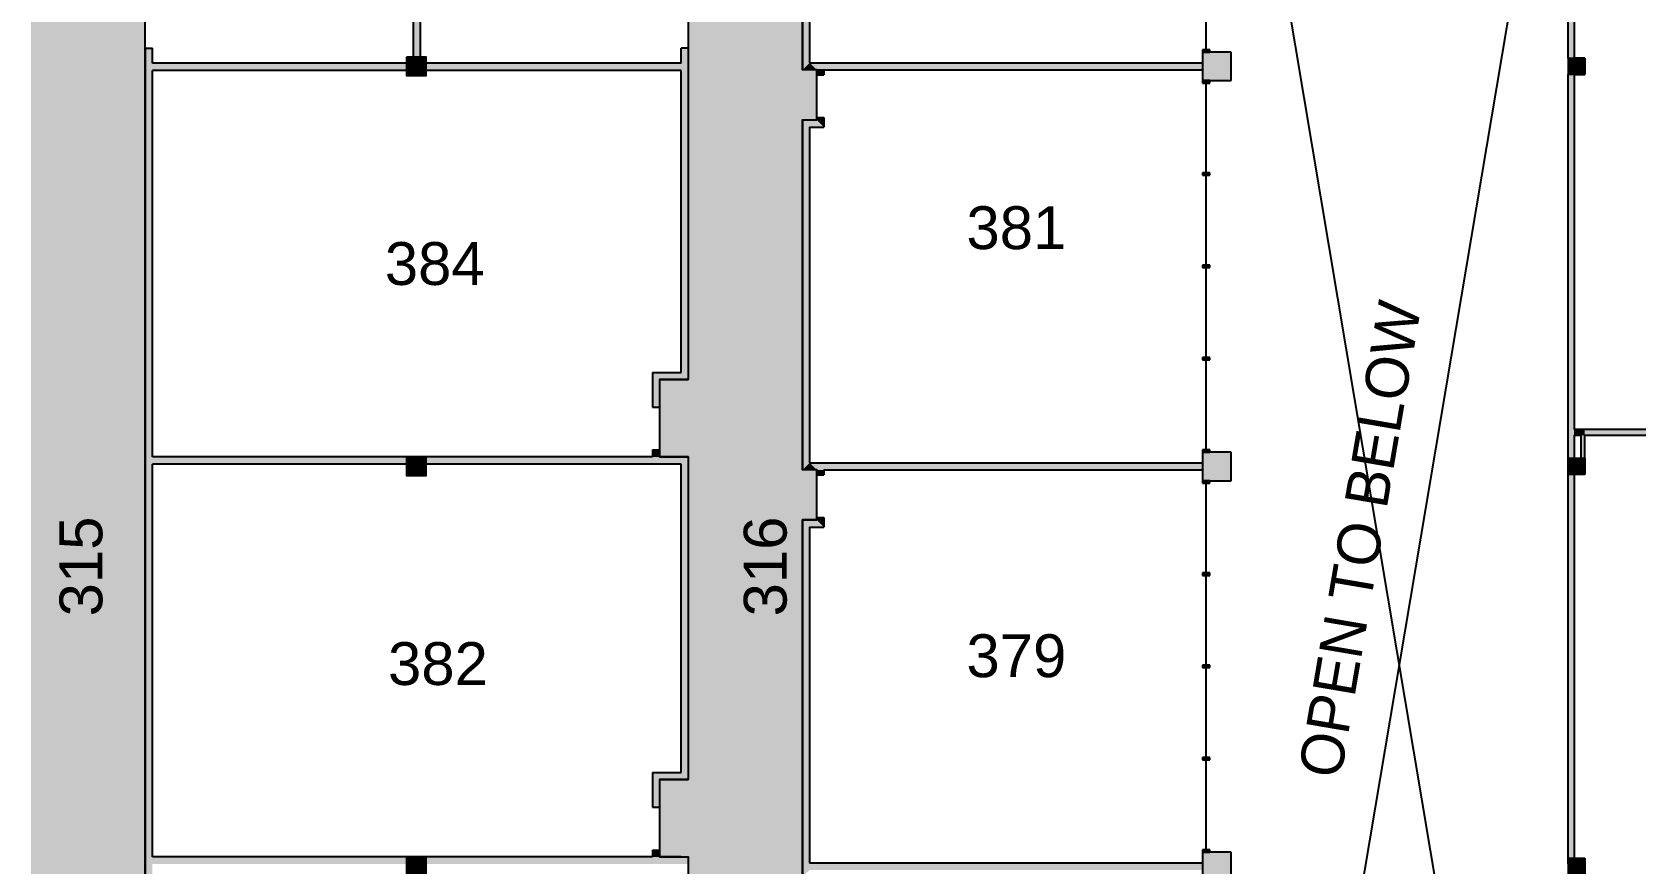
# Model space of a CAD drawing. Extents: x 2 to 4630, y -56 to 2885.
# Drawn here: x 2379 to 3726, y 1531 to 2229 of the extents above; entities that cross this region are included whole.
import ezdxf

# ---------------------------------------------------------------- set-up
doc = ezdxf.new("R2010")
doc.units = 0
doc.header["$LTSCALE"] = 0.004
doc.layers.get('0').update_dxf_attribs({"linetype": 'CONTINUOUS'})
for name, color, linetype in [('CORRIDOR_HATCH', 253, 'CONTINUOUS'), ('S-COLS', 7, 'CONTINUOUS'), ('SOLID', 7, 'CONTINUOUS'), ('STAIR', 251, 'CONTINUOUS'), ('TEXT', 7, 'CONTINUOUS'), ('WALL', 7, 'CONTINUOUS')]:
    doc.layers.add(name, color=color, linetype=linetype)
doc.styles.add('STYLE1', font='arial.ttf')

# ---------------------------------------------------------------- blocks, each defined once
blk = doc.blocks.new('AZMND')
for p, q in [((0, 0.5), (0, -0.5)), ((1, 0.5), (0, 0.5)), ((1, -0.5), (1, 0.5)), ((0, -0.5), (1, -0.5))]:
    blk.add_line(p, q)
blk = doc.blocks.new('*U282')
at = {"layer": 'SOLID'}
for points in [[(3673.9, 1890.7), (3673.9, 1895.6), (3679.6, 1890.7)], [(3679.6, 1890.7), (3673.9, 1895.6), (3679.6, 1895.6)], [(3679.6, 1890.7), (3679.6, 1895.6), (3682.8, 1890.7)], [(3682.8, 1890.7), (3679.6, 1895.6), (3682.8, 1895.6)], [(3682.8, 1890.7), (3682.8, 1895.6), (4001.5, 1890.7)], [(4001.5, 1890.7), (3682.8, 1895.6), (4001.5, 1895.6)], [(4001.5, 1890.7), (4001.5, 1895.6), (4004.6, 1890.7)], [(4004.6, 1890.7), (4001.5, 1895.6), (4004.6, 1895.6)], [(4004.6, 1890.7), (4004.6, 1895.6), (4012.1, 1890.7)], [(4012.1, 1890.7), (4004.6, 1895.6), (4012.1, 1895.6)], [(4012.1, 1890.7), (4012.1, 1895.6), (4015.3, 1890.7)], [(4015.3, 1890.7), (4012.1, 1895.6), (4015.3, 1895.6)], [(4015.3, 1890.7), (4015.3, 1895.6), (4302.5, 1890.7)], [(4302.5, 1890.7), (4015.3, 1895.6), (4302.5, 1895.6)]]:
    blk.add_solid(points, dxfattribs=at)
blk = doc.blocks.new('*U283')
at = {"layer": 'SOLID'}
for points in [[(3669, 1871.4), (3669, 2193.6), (3673.9, 1871.4)], [(3673.9, 1871.4), (3669, 2193.6), (3673.9, 2193.6)]]:
    blk.add_solid(points, dxfattribs=at)
blk = doc.blocks.new('*U284')
at = {"layer": 'SOLID'}
for points in [[(3669, 2207.4), (3669, 2529.2), (3673.9, 2207.4)], [(3673.9, 2207.4), (3669, 2529.2), (3673.9, 2529.2)]]:
    blk.add_solid(points, dxfattribs=at)
blk = doc.blocks.new('*U285')
at = {"layer": 'SOLID'}
for points in [[(3669, 1535.4), (3669, 1857.6), (3673.9, 1535.4)], [(3673.9, 1535.4), (3669, 1857.6), (3673.9, 1857.6)]]:
    blk.add_solid(points, dxfattribs=at)
blk = doc.blocks.new('COLUMN_-_ARCHITECTURAL_-_5')
at = {"layer": 'S-COLS'}
for p, q in [((-175, 175), (175, 175)), ((-175, -175), (-175, 175)), ((-175, 159), (175, 159)), ((-159, -159), (-159, 159)), ((159, 159), (159, -159)), ((175, 175), (175, -175)), ((175, -159), (-175, -159)), ((175, -175), (-175, -175))]:
    blk.add_line(p, q, dxfattribs=at)
blk = doc.blocks.new('COLUMN_-_ARCHITECTURAL_-_6')
at = {"layer": 'S-COLS'}
for p, q in [((-175, 175), (175, 175)), ((-175, -175), (-175, 175)), ((-175, 159), (175, 159)), ((-159, -159), (-159, 159)), ((159, 159), (159, -159)), ((175, 175), (175, -175)), ((175, -159), (-175, -159)), ((175, -175), (-175, -175))]:
    blk.add_line(p, q, dxfattribs=at)
blk = doc.blocks.new('COLUMN_-_ARCHITECTURAL_-_7')
at = {"layer": 'S-COLS'}
for p, q in [((-175, 175), (175, 175)), ((-175, -175), (-175, 175)), ((-175, 159), (175, 159)), ((-159, -159), (-159, 159)), ((159, 159), (159, -159)), ((175, 175), (175, -175)), ((175, -159), (-175, -159)), ((175, -175), (-175, -175))]:
    blk.add_line(p, q, dxfattribs=at)
blk = doc.blocks.new('*U350')
at = {"layer": 'SOLID'}
for points in [[(3669, 1530.8), (3669, 1535.4), (3673.9, 1530.8)], [(3673.9, 1530.8), (3669, 1535.4), (3673.9, 1535.4)], [(3673.9, 1530.8), (3673.9, 1535.4), (3682.8, 1530.8)], [(3682.8, 1530.8), (3673.9, 1535.4), (3682.8, 1535.4)]]:
    blk.add_solid(points, dxfattribs=at)
blk = doc.blocks.new('*U351')
at = {"layer": 'SOLID'}
for points in [[(3669, 1857.7), (3669, 1871.4), (3673.9, 1857.7)], [(3673.9, 1857.7), (3669, 1871.4), (3673.9, 1871.4)], [(3673.9, 1857.7), (3673.9, 1871.4), (3682.8, 1857.7)], [(3682.8, 1857.7), (3673.9, 1871.4), (3682.8, 1871.4)]]:
    blk.add_solid(points, dxfattribs=at)
blk = doc.blocks.new('*U352')
at = {"layer": 'SOLID'}
for points in [[(3669, 1857.6), (3669, 1857.7), (3673.9, 1857.6)], [(3673.9, 1857.6), (3669, 1857.7), (3673.9, 1857.7)], [(3673.9, 1857.6), (3673.9, 1857.7), (3682.8, 1857.6)], [(3682.8, 1857.6), (3673.9, 1857.7), (3682.8, 1857.7)]]:
    blk.add_solid(points, dxfattribs=at)
blk = doc.blocks.new('*U353')
at = {"layer": 'SOLID'}
for points in [[(3669, 2193.6), (3669, 2207.4), (3673.9, 2193.6)], [(3673.9, 2193.6), (3669, 2207.4), (3673.9, 2207.4)], [(3673.9, 2193.6), (3673.9, 2207.4), (3682.8, 2193.6)], [(3682.8, 2193.6), (3673.9, 2207.4), (3682.8, 2207.4)]]:
    blk.add_solid(points, dxfattribs=at)
blk = doc.blocks.new('*U401')
at = {"layer": 'SOLID'}
for points in [[(3679.6, 1871.4), (3679.6, 1890.7), (3682.8, 1871.4)], [(3682.8, 1871.4), (3679.6, 1890.7), (3682.8, 1890.7)]]:
    blk.add_solid(points, dxfattribs=at)
blk = doc.blocks.new('*U475')
at = {"layer": 'SOLID'}
for points in [[(3669, 1521.6), (3669, 1535.4), (3673.9, 1521.6)], [(3673.9, 1521.6), (3669, 1535.4), (3673.9, 1535.4)], [(3673.9, 1521.6), (3673.9, 1535.4), (3682.8, 1521.6)], [(3682.8, 1521.6), (3673.9, 1535.4), (3682.8, 1535.4)]]:
    blk.add_solid(points, dxfattribs=at)
blk = doc.blocks.new('*U547')
at = {"layer": 'CORRIDOR_HATCH'}
for points in [[(2377.8, 844.5), (2377.8, 2548.5), (2473.8, 844.5)], [(2473.8, 844.5), (2377.8, 2548.5), (2473.8, 2548.5)], [(2929.8, 844.5), (2929.8, 2548.5), (3025.8, 844.5)], [(3025.8, 844.5), (2929.8, 2548.5), (3025.8, 2548.5)], [(3025.8, 2155.5), (3025.8, 2197.5), (3037.8, 2155.5)], [(3037.8, 2155.5), (3025.8, 2197.5), (3037.8, 2197.5)], [(2905.8, 1872.5), (2905.8, 1937.5), (2929.8, 1872.5)], [(2929.8, 1872.5), (2905.8, 1937.5), (2929.8, 1937.5)], [(3025.8, 1819.5), (3025.8, 1861.5), (3037.8, 1819.5)], [(3037.8, 1819.5), (3025.8, 1861.5), (3037.8, 1861.5)], [(2905.8, 1536.5), (2905.8, 1601.5), (2929.8, 1536.5)], [(2929.8, 1536.5), (2905.8, 1601.5), (2929.8, 1601.5)]]:
    blk.add_solid(points, dxfattribs=at)

msp = doc.modelspace()

# ---------------------------------------------------------------- linework, layer by layer
at = {"layer": 'CORRIDOR_HATCH'}
msp.add_lwpolyline([(2367.8, 2548.5), (2367.8, 1800.5), (2349.8, 1800.5), (2349.8, 1758.5), (2367.8, 1758.5), (2367.8, 844.5), (2473.8, 844.5), (2473.8, 2548.5)], close=True, dxfattribs=at)
msp.add_lwpolyline([(3025.8, 1519.5), (3025.8, 1819.5), (3037.8, 1819.5), (3037.8, 1861.5), (3025.8, 1861.5), (3025.8, 2155.5), (3037.8, 2155.5), (3037.8, 2197.5), (3025.8, 2197.5), (3025.8, 2482.5), (3037.8, 2482.5), (3037.8, 2524.5), (3025.8, 2524.5), (3025.8, 2548.5), (2929.8, 2548.5), (2929.8, 1937.5), (2905.8, 1937.5), (2905.8, 1872.5), (2929.8, 1872.5), (2929.8, 1601.5), (2905.8, 1601.5), (2905.8, 1536.5), (2929.8, 1536.5), (2929.8, 1265.5)], dxfattribs=at)
at = {"layer": 'SOLID'}
for points in [[(2698.8, 2208.5), (2704.8, 2208.5), (2698.8, 2542.5), (2704.8, 2542.5)], [(3025.8, 2482.5), (3031.8, 2476.5), (3025.8, 2197.5), (3031.8, 2203.5)], [(2479.8, 1183.2), (2473.8, 1183.2), (2479.8, 2215.8), (2473.8, 2215.8)], [(2923.8, 1937.5), (2929.8, 1937.5), (2923.8, 2215.8), (2929.8, 2215.8)], [(3361.8, 2214.5), (3367.8, 2214.5), (3361.8, 2212.5), (3367.8, 2212.5)], [(3361.8, 2212.5), (3385.8, 2212.5), (3361.8, 2188.5), (3385.8, 2188.5)], [(2693.6, 2197.1), (2693.6, 2203.1), (2479.8, 2197.1), (2479.8, 2203.1)], [(2693.6, 2208.5), (2693.6, 2192.5), (2709.6, 2208.5), (2709.6, 2192.5)], [(2709.6, 2208.5), (2709.6, 2192.5), (2698.8, 2208.5), (2704.8, 2208.5)], [(2923.8, 2197.1), (2923.8, 2203.1), (2709.6, 2197.1), (2709.6, 2203.1)], [(3025.8, 2197.5), (3031.8, 2203.5), (3037.8, 2197.5)], [(3031.8, 2203.5), (3037.8, 2197.5), (3361.8, 2203.5), (3361.8, 2197.5)], [(3043.8, 2193.5), (3037.8, 2193.5), (3043.8, 2197.5), (3037.8, 2197.5)], [(3361.8, 2188.5), (3367.8, 2188.5), (3361.8, 2186.5), (3367.8, 2186.5)], [(3025.8, 2155.5), (3031.8, 2149.5), (3025.8, 1861.5), (3031.8, 1867.5)], [(3037.8, 2155.5), (3043.8, 2149.5), (3025.8, 2155.5), (3031.8, 2149.5)], [(3037.8, 2157.5), (3043.8, 2157.5), (3037.8, 2155.5), (3043.8, 2149.5)], [(3361.8, 2111), (3367.8, 2111), (3361.8, 2109), (3367.8, 2109)], [(3361.8, 2033.5), (3367.8, 2033.5), (3361.8, 2031.5), (3367.8, 2031.5)], [(3361.8, 1956), (3367.8, 1956), (3361.8, 1954), (3367.8, 1954)], [(2899.8, 1914.3), (2905.8, 1914.3), (2899.8, 1943.5), (2905.8, 1943.5)], [(2905.8, 1937.5), (2905.8, 1943.5), (2923.8, 1937.5), (2923.8, 1943.5)], [(2479.8, 1866.5), (2479.8, 1872.5), (2693.6, 1866.5), (2693.6, 1872.5)], [(2693.6, 1856.5), (2693.6, 1872.5), (2709.6, 1856.5), (2709.6, 1872.5)], [(2709.6, 1866.5), (2709.6, 1872.5), (2923.8, 1866.5), (2923.8, 1872.5)], [(2899.8, 1872.5), (2905.8, 1872.5), (2899.8, 1878.3), (2905.8, 1878.3)], [(2923.8, 1601.5), (2929.8, 1601.5), (2923.8, 1872.5), (2929.8, 1872.5)], [(3361.8, 1878.5), (3367.8, 1878.5), (3361.8, 1876.5), (3367.8, 1876.5)], [(3361.8, 1876.5), (3385.8, 1876.5), (3361.8, 1852.5), (3385.8, 1852.5)], [(3025.8, 1861.5), (3031.8, 1867.5), (3037.8, 1861.5)], [(3031.8, 1867.5), (3361.8, 1867.5), (3037.8, 1861.5), (3361.8, 1861.5)], [(3043.8, 1857.5), (3037.8, 1857.5), (3043.8, 1861.5), (3037.8, 1861.5)], [(3361.8, 1852.5), (3367.8, 1852.5), (3361.8, 1850.5), (3367.8, 1850.5)], [(3025.8, 1819.5), (3031.8, 1813.5), (3025.8, 1519.5), (3031.8, 1525.5)], [(3037.8, 1819.5), (3043.8, 1813.5), (3025.8, 1819.5), (3031.8, 1813.5)], [(3037.8, 1821.5), (3043.8, 1821.5), (3037.8, 1819.5), (3043.8, 1813.5)], [(3361.8, 1775), (3367.8, 1775), (3361.8, 1773), (3367.8, 1773)], [(3361.8, 1697.5), (3367.8, 1697.5), (3361.8, 1695.5), (3367.8, 1695.5)], [(3361.8, 1620), (3367.8, 1620), (3361.8, 1618), (3367.8, 1618)], [(2899.8, 1578.3), (2899.8, 1607.5), (2905.8, 1578.3), (2905.8, 1607.5)], [(2905.8, 1601.5), (2905.8, 1607.5), (2923.8, 1601.5), (2923.8, 1607.5)], [(2479.8, 1530.5), (2479.8, 1536.5), (2693.6, 1530.5), (2693.6, 1536.5)], [(2693.6, 1520.5), (2693.6, 1536.5), (2709.6, 1520.5), (2709.6, 1536.5)], [(2709.6, 1530.5), (2709.6, 1536.5), (2929.8, 1530.5), (2929.8, 1536.5)], [(2899.8, 1536.5), (2899.8, 1542.3), (2905.8, 1536.5), (2905.8, 1542.3)], [(3361.8, 1542.5), (3367.8, 1542.5), (3361.8, 1540.5), (3367.8, 1540.5)], [(3361.8, 1540.5), (3385.8, 1540.5), (3361.8, 1516.5), (3385.8, 1516.5)], [(3031.8, 1531.5), (3361.8, 1531.5), (3031.8, 1525.5), (3361.8, 1525.5)]]:
    msp.add_solid(points, dxfattribs=at)
at = {"layer": 'STAIR'}
for p, q in [((3669, 2540.7), (3385.6, 860.7)), ((3669, 852.3), (3385.6, 2540.7))]:
    msp.add_line(p, q, dxfattribs=at)
at = {"layer": 'WALL'}
for p, q in [((3669, 2207.4), (3669, 2529.2)), ((3673.9, 2499.1), (3673.9, 2207.4)), ((3025.8, 2482.5), (3025.8, 2197.5)), ((3031.8, 2476.5), (3031.8, 2203.5)), ((2698.8, 2350.5), (2698.8, 2208.5)), ((2704.8, 2350.5), (2704.8, 2208.5)), ((3364.8, 2214.5), (3364.8, 2290)), ((2473.8, 2215.8), (2473.8, 1183.2)), ((2473.8, 2215.8), (2479.8, 2215.8)), ((2479.8, 2203.1), (2479.8, 2215.8)), ((2923.8, 2203.1), (2923.8, 2215.8)), ((2929.8, 2215.8), (2923.8, 2215.8)), ((2923.8, 2211.9), (2923.8, 2215.8)), ((2929.8, 2215.8), (2929.8, 1937.5)), ((2929.8, 2215.8), (2929.8, 2211.9)), ((3025.8, 2215.5), (3025.8, 2197.5)), ((3385.8, 2212.5), (3361.8, 2212.5)), ((3361.8, 2212.5), (3361.8, 2188.5)), ((3385.8, 2188.5), (3385.8, 2212.5)), ((2693.6, 2203.1), (2479.8, 2203.1)), ((2479.8, 1872.5), (2479.8, 2197.1)), ((2693.6, 2197.1), (2479.8, 2197.1)), ((2923.8, 2203.1), (2709.6, 2203.1)), ((2923.8, 2197.1), (2709.6, 2197.1)), ((2923.8, 1943.5), (2923.8, 2197.1)), ((3037.8, 2197.5), (3025.8, 2197.5)), ((3037.8, 2197.5), (3025.8, 2197.5)), ((3031.8, 2203.5), (3361.8, 2203.5)), ((3037.8, 2197.5), (3361.8, 2197.5)), ((3037.8, 2197.5), (3037.8, 2193.5)), ((3037.8, 2197.5), (3037.8, 2193.5)), ((3037.8, 2197.5), (3037.8, 2197.5)), ((3043.8, 2197.5), (3043.8, 2193.5)), ((3043.8, 2197.5), (3043.8, 2197.5)), ((3669, 2207.4), (3669, 2193.6)), ((3682.8, 2207.4), (3673.9, 2207.4)), ((3682.8, 2193.6), (3682.8, 2207.4)), ((3037.8, 2193.5), (3043.8, 2193.5)), ((3361.8, 2188.5), (3385.8, 2188.5)), ((3364.8, 2111), (3364.8, 2186.5)), ((3669, 1871.4), (3669, 2193.6)), ((3673.9, 2193.6), (3673.9, 1895.6)), ((3673.9, 2193.6), (3682.8, 2193.6)), ((3025.8, 2155.5), (3025.8, 1861.5)), ((3025.8, 2155.5), (3037.8, 2155.5)), ((3037.8, 2157.5), (3037.8, 2155.5)), ((3037.8, 2157.5), (3043.8, 2157.5)), ((3043.8, 2157.5), (3043.8, 2149.5)), ((3031.8, 2149.5), (3031.8, 1867.5)), ((3031.8, 2149.5), (3043.8, 2149.5)), ((3364.8, 2033.5), (3364.8, 2109)), ((3364.8, 1956), (3364.8, 2031.5)), ((3364.8, 1878.5), (3364.8, 1954)), ((2899.8, 1943.5), (2899.8, 1914.3)), ((2899.8, 1943.5), (2923.8, 1943.5)), ((2905.8, 1937.5), (2905.8, 1914.3)), ((2905.8, 1937.5), (2929.8, 1937.5)), ((2899.8, 1914.3), (2905.8, 1914.3)), ((4302.5, 1895.6), (3673.9, 1895.6)), ((3673.9, 1890.7), (3679.6, 1890.7)), ((3673.9, 1890.7), (3673.9, 1871.4)), ((3679.6, 1890.7), (3679.6, 1871.4)), ((3682.8, 1890.7), (4001.5, 1890.7)), ((3682.8, 1871.4), (3682.8, 1890.7)), ((2899.8, 1872.5), (2479.8, 1872.5)), ((2899.8, 1878.3), (2899.8, 1872.5)), ((2899.8, 1878.3), (2905.8, 1878.3)), ((2905.8, 1878.3), (2905.8, 1872.5)), ((2929.8, 1872.5), (2905.8, 1872.5)), ((2929.8, 1872.5), (2929.8, 1601.5)), ((3025.8, 1885.5), (3025.8, 1861.5)), ((3385.8, 1876.5), (3361.8, 1876.5)), ((3361.8, 1876.5), (3361.8, 1852.5)), ((3385.8, 1852.5), (3385.8, 1876.5)), ((2479.8, 1536.5), (2479.8, 1866.5)), ((2693.6, 1866.5), (2479.8, 1866.5)), ((2923.8, 1866.5), (2709.6, 1866.5)), ((2923.8, 1607.5), (2923.8, 1866.5)), ((3037.8, 1861.5), (3025.8, 1861.5)), ((3031.8, 1867.5), (3361.8, 1867.5)), ((3037.8, 1861.5), (3037.8, 1857.5)), ((3037.8, 1861.5), (3037.8, 1857.5)), ((3043.8, 1861.5), (3361.8, 1861.5)), ((3043.8, 1861.5), (3043.8, 1857.5)), ((3669, 1857.7), (3669, 1871.4)), ((3673.9, 1871.4), (3682.8, 1871.4)), ((3679.6, 1871.4), (3682.8, 1871.4)), ((3682.8, 1871.4), (3682.8, 1857.7)), ((3037.8, 1857.5), (3043.8, 1857.5)), ((3361.8, 1852.5), (3385.8, 1852.5)), ((3364.8, 1775), (3364.8, 1850.5)), ((3669, 1857.6), (3669, 1857.7)), ((3669, 1535.4), (3669, 1857.6)), ((3673.9, 1857.6), (3673.9, 1535.4)), ((3682.8, 1857.6), (3673.9, 1857.6)), ((3682.8, 1857.7), (3682.8, 1857.6)), ((3025.8, 1819.5), (3025.8, 1519.5)), ((3025.8, 1819.5), (3037.8, 1819.5)), ((3037.8, 1819.5), (3025.8, 1819.5)), ((3037.8, 1821.5), (3043.8, 1821.5)), ((3037.8, 1821.5), (3037.8, 1819.5)), ((3043.8, 1821.5), (3043.8, 1813.5)), ((3031.8, 1813.5), (3031.8, 1531.5)), ((3031.8, 1813.5), (3043.8, 1813.5)), ((3364.8, 1697.5), (3364.8, 1773)), ((3364.8, 1620), (3364.8, 1695.5)), ((3364.8, 1542.5), (3364.8, 1618)), ((2899.8, 1607.5), (2923.8, 1607.5)), ((2899.8, 1607.5), (2899.8, 1578.3)), ((2905.8, 1601.5), (2929.8, 1601.5)), ((2905.8, 1601.5), (2905.8, 1578.3)), ((2899.8, 1578.3), (2905.8, 1578.3)), ((2899.8, 1536.5), (2479.8, 1536.5)), ((2899.8, 1542.3), (2905.8, 1542.3)), ((2899.8, 1542.3), (2899.8, 1536.5)), ((2905.8, 1542.3), (2905.8, 1536.5)), ((2923.8, 1536.5), (2905.8, 1536.5)), ((2923.8, 1536.5), (2929.8, 1536.5)), ((2929.8, 1536.5), (2929.8, 1265.5)), ((3385.8, 1540.5), (3361.8, 1540.5)), ((3361.8, 1540.5), (3361.8, 1516.5)), ((3385.8, 1516.5), (3385.8, 1540.5)), ((3031.8, 1531.5), (3361.8, 1531.5)), ((3669, 1530.8), (3669, 1535.4)), ((3673.9, 1535.4), (3682.8, 1535.4)), ((3682.8, 1535.4), (3682.8, 1530.8))]:
    msp.add_line(p, q, dxfattribs=at)
for points in [[(2693.6, 2208.5), (2709.6, 2208.5), (2709.6, 2192.5), (2693.6, 2192.5)], [(2693.6, 1872.5), (2709.6, 1872.5), (2709.6, 1856.5), (2693.6, 1856.5)], [(2693.6, 1536.5), (2709.6, 1536.5), (2709.6, 1520.5), (2693.6, 1520.5)]]:
    msp.add_lwpolyline(points, close=True, dxfattribs=at)

# ---------------------------------------------------------------- block references
at = {"layer": 'CORRIDOR_HATCH'}
msp.add_blockref('*U547', (0, 0), dxfattribs=at)
at = {"layer": 'SOLID'}
for name in ['*U284', '*U353', '*U283', '*U282', '*U401', '*U351', '*U352', '*U285', '*U350', '*U475']:
    msp.add_blockref(name, (0, 0), dxfattribs=at)
at = {"layer": 'WALL', "xscale": 2, "yscale": 6, "rotation": 90}
for p in [(3364.8, 2212.5), (3364.8, 2186.5), (3364.8, 2109), (3364.8, 2031.5), (3364.8, 1954), (3364.8, 1876.5), (3364.8, 1850.5), (3364.8, 1773), (3364.8, 1695.5), (3364.8, 1618), (3364.8, 1540.5)]:
    msp.add_blockref('AZMND', p, dxfattribs=at)
at = {"layer": 'WALL', "xscale": 0.0393700787399212, "yscale": 0.0393700787399212, "zscale": 0.0393700787399212, "rotation": 270}
for name, p in [('COLUMN_-_ARCHITECTURAL_-_7', (3675.9, 2200.5)), ('COLUMN_-_ARCHITECTURAL_-_6', (3675.9, 1864.5)), ('COLUMN_-_ARCHITECTURAL_-_5', (3675.9, 1528.5))]:
    msp.add_blockref(name, p, dxfattribs=at)

# ---------------------------------------------------------------- texts
at = {"layer": 'TEXT', "style": 'STYLE1'}
for s, p in [('381', (3163.5, 2047)), ('384', (2675, 2016.9)), ('382', (2677.7, 1680.9)), ('379', (3163.5, 1687.5))]:
    msp.add_text(s, height=36, dxfattribs=at).set_placement(p)
at = {"layer": 'TEXT', "linetype": 'CONTINUOUS'}
msp.add_text('OPEN TO BELOW', height=36, rotation=80.3154, dxfattribs=at).set_placement((3477.6, 1601.2))
at = {"layer": 'TEXT', "style": 'STYLE1'}
for s, p in [('315', (2437.8, 1738.5)), ('316', (3012.5, 1738.5))]:
    msp.add_text(s, height=36, rotation=90, dxfattribs=at).set_placement(p)

doc.saveas('drawing.dxf')
